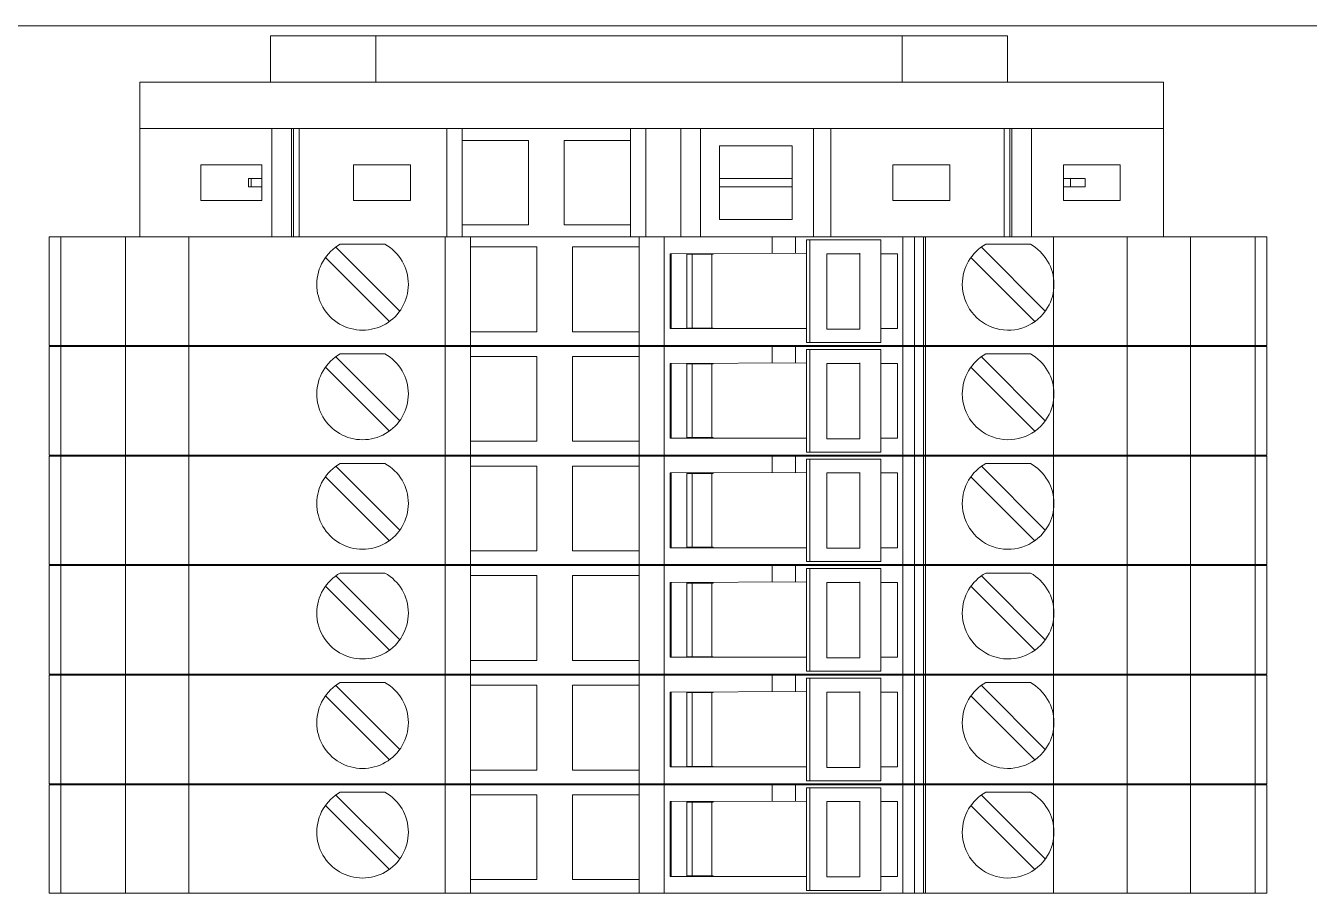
# Model space of a CAD drawing. Header units: millimetres. Extents: x 4962 to 7449, y 754 to 2938.
# Drawn here: x 6030.7 to 6091.6, y 2566.4 to 2607.6 of the extents above; entities that cross this region are included whole.
import ezdxf

# ---------------------------------------------------------------- set-up
doc = ezdxf.new("R2010")
doc.units = ezdxf.units.MM
doc.layers.add('000-PI-Oprema', color=30, linetype='Continuous', lineweight=5)
doc.layers.add('002-PI-Kabelska kanalica', color=150, linetype='Continuous')

msp = doc.modelspace()

# ---------------------------------------------------------------- linework, layer by layer
at = {"color": 0, "linetype": 'ByBlock', "lineweight": 0}
for p, q in [((6042.271, 2604.91), (6042.271, 2607.11)), ((6042.271, 2607.11), (6077.271, 2607.11)), ((6047.271, 2607.11), (6047.271, 2604.91)), ((6072.271, 2607.11), (6072.271, 2604.91)), ((6077.271, 2607.11), (6077.271, 2604.91))]:
    msp.add_line(p, q, dxfattribs=at)
at = {"color": 0, "linetype": 'ByBlock', "lineweight": 0, "ltscale": 0.25}
msp.add_lwpolyline([(6036.071, 2604.91), (6036.071, 2597.56), (6084.671, 2597.56), (6084.671, 2604.91), (6036.071, 2604.91)], dxfattribs=at)
at = {"layer": '000-PI-Oprema', "color": 0, "linetype": 'ByBlock', "lineweight": 0}
for p, q in [((6036.071, 2604.91), (6036.071, 2597.56)), ((6084.671, 2604.91), (6036.071, 2604.91)), ((6084.671, 2597.56), (6084.671, 2604.91)), ((6042.337, 2602.71), (6036.071, 2602.71)), ((6042.337, 2597.56), (6042.337, 2602.71)), ((6043.273, 2602.71), (6042.337, 2602.71)), ((6043.273, 2597.56), (6043.273, 2602.71)), ((6043.374, 2602.71), (6043.273, 2602.71)), ((6043.374, 2602.71), (6043.374, 2597.56)), ((6043.632, 2602.71), (6043.374, 2602.71)), ((6043.632, 2602.71), (6043.632, 2597.56)), ((6050.653, 2602.71), (6043.632, 2602.71)), ((6050.653, 2602.71), (6051.371, 2602.71)), ((6050.653, 2597.56), (6050.653, 2602.71)), ((6051.371, 2602.135), (6051.371, 2602.71)), ((6051.371, 2602.71), (6059.371, 2602.71)), ((6059.371, 2602.71), (6059.371, 2602.135)), ((6059.371, 2602.71), (6060.09, 2602.71)), ((6060.09, 2602.71), (6061.762, 2602.71)), ((6060.09, 2597.56), (6060.09, 2602.71)), ((6062.687, 2602.71), (6061.762, 2602.71)), ((6061.762, 2602.71), (6061.762, 2597.56)), ((6068.061, 2602.71), (6062.687, 2602.71)), ((6062.687, 2602.71), (6062.687, 2597.56)), ((6068.061, 2602.71), (6068.061, 2597.56)), ((6068.881, 2602.71), (6068.061, 2602.71)), ((6068.881, 2597.56), (6068.881, 2602.71)), ((6068.881, 2602.71), (6077.111, 2602.71)), ((6077.111, 2602.71), (6077.111, 2597.56)), ((6077.111, 2602.71), (6077.369, 2602.71)), ((6077.369, 2597.56), (6077.369, 2602.71)), ((6077.369, 2602.71), (6077.469, 2602.71)), ((6078.406, 2602.71), (6077.469, 2602.71)), ((6077.469, 2597.56), (6077.469, 2602.71)), ((6078.406, 2602.71), (6084.671, 2602.71)), ((6078.406, 2597.56), (6078.406, 2602.71)), ((6051.371, 2598.135), (6051.371, 2602.135)), ((6051.371, 2602.135), (6054.521, 2602.135)), ((6054.521, 2602.135), (6054.521, 2598.135)), ((6056.221, 2602.135), (6059.371, 2602.135)), ((6056.221, 2598.135), (6056.221, 2602.135)), ((6059.371, 2602.135), (6059.371, 2598.135)), ((6063.596, 2601.885), (6067.046, 2601.885)), ((6063.596, 2600.335), (6063.596, 2601.885)), ((6067.046, 2601.885), (6067.046, 2600.335)), ((6038.971, 2599.285), (6038.971, 2600.985)), ((6038.971, 2600.985), (6041.871, 2600.985)), ((6041.871, 2600.985), (6041.871, 2600.335)), ((6046.221, 2600.985), (6048.921, 2600.985)), ((6046.221, 2599.285), (6046.221, 2600.985)), ((6048.921, 2600.985), (6048.921, 2599.285)), ((6071.821, 2600.985), (6074.521, 2600.985)), ((6071.821, 2599.285), (6071.821, 2600.985)), ((6074.521, 2600.985), (6074.521, 2599.285)), ((6079.921, 2600.335), (6079.921, 2600.985)), ((6079.921, 2600.985), (6082.621, 2600.985)), ((6082.621, 2600.985), (6082.621, 2599.285)), ((6041.357, 2600.335), (6041.226, 2600.335)), ((6041.226, 2599.935), (6041.226, 2600.335)), ((6041.357, 2599.935), (6041.226, 2599.935)), ((6041.357, 2600.335), (6041.357, 2599.935)), ((6041.357, 2600.335), (6041.871, 2600.335)), ((6041.357, 2599.935), (6041.871, 2599.935)), ((6041.871, 2600.335), (6041.871, 2599.935)), ((6041.871, 2599.935), (6041.871, 2599.285)), ((6063.596, 2600.335), (6067.046, 2600.335)), ((6063.596, 2599.935), (6063.596, 2600.335)), ((6063.596, 2599.935), (6067.046, 2599.935)), ((6063.596, 2598.385), (6063.596, 2599.935)), ((6067.046, 2600.335), (6067.046, 2599.935)), ((6067.046, 2599.935), (6067.046, 2598.385)), ((6079.921, 2599.935), (6079.921, 2600.335)), ((6079.921, 2600.335), (6080.257, 2600.335)), ((6079.921, 2599.935), (6080.257, 2599.935)), ((6079.921, 2599.285), (6079.921, 2599.935)), ((6080.257, 2600.335), (6080.257, 2599.935)), ((6080.957, 2600.335), (6080.257, 2600.335)), ((6080.957, 2599.935), (6080.257, 2599.935)), ((6080.957, 2600.335), (6080.957, 2599.935)), ((6041.871, 2599.285), (6038.971, 2599.285)), ((6048.921, 2599.285), (6046.221, 2599.285)), ((6074.521, 2599.285), (6071.821, 2599.285)), ((6082.621, 2599.285), (6079.921, 2599.285)), ((6054.521, 2598.135), (6051.371, 2598.135)), ((6051.371, 2597.56), (6051.371, 2598.135)), ((6059.371, 2598.135), (6056.221, 2598.135)), ((6059.371, 2598.135), (6059.371, 2597.56)), ((6067.046, 2598.385), (6063.596, 2598.385)), ((6031.771, 2597.56), (6050.571, 2597.56)), ((6031.771, 2592.41), (6031.771, 2597.56)), ((6032.318, 2597.56), (6032.318, 2592.41)), ((6035.395, 2592.41), (6035.395, 2597.56)), ((6038.395, 2592.41), (6038.395, 2597.56)), ((6043.273, 2597.56), (6042.337, 2597.56)), ((6043.374, 2597.56), (6043.273, 2597.56)), ((6043.632, 2597.56), (6043.374, 2597.56)), ((6050.571, 2597.56), (6051.771, 2597.56)), ((6050.571, 2592.41), (6050.571, 2597.56)), ((6050.653, 2597.56), (6051.371, 2597.56)), ((6059.771, 2597.56), (6051.771, 2597.56)), ((6051.771, 2597.56), (6051.771, 2597.56)), ((6051.771, 2592.41), (6051.771, 2597.56)), ((6059.771, 2597.56), (6060.971, 2597.56)), ((6059.771, 2597.56), (6059.771, 2597.56)), ((6059.771, 2597.56), (6059.771, 2592.41)), ((6060.971, 2597.56), (6066.096, 2597.56)), ((6060.971, 2597.56), (6060.971, 2592.41)), ((6065.571, 2597.56), (6065.571, 2597.56)), ((6067.192, 2597.56), (6066.096, 2597.56)), ((6066.096, 2597.56), (6066.096, 2597.56)), ((6066.096, 2597.56), (6066.099, 2596.779)), ((6067.196, 2597.56), (6067.192, 2597.56)), ((6067.196, 2597.56), (6089.571, 2597.56)), ((6067.196, 2597.56), (6067.196, 2597.56)), ((6067.196, 2596.783), (6067.196, 2597.56)), ((6070.621, 2597.56), (6070.621, 2597.56)), ((6072.302, 2592.41), (6072.302, 2597.56)), ((6072.844, 2597.56), (6072.844, 2592.41)), ((6073.271, 2597.56), (6073.271, 2597.56)), ((6073.271, 2597.56), (6073.271, 2592.41)), ((6073.371, 2592.41), (6073.371, 2597.56)), ((6079.447, 2592.41), (6079.447, 2597.56)), ((6082.947, 2592.41), (6082.947, 2597.56)), ((6085.947, 2592.41), (6085.947, 2597.56)), ((6089.024, 2597.56), (6089.024, 2592.41)), ((6089.571, 2592.41), (6089.571, 2597.56)), ((6045.376, 2597.075), (6048.412, 2594.04)), ((6045.588, 2597.21), (6045.588, 2597.21)), ((6047.705, 2597.21), (6045.588, 2597.21)), ((6047.705, 2597.21), (6047.705, 2597.21)), ((6051.771, 2597.085), (6051.771, 2597.085)), ((6054.921, 2597.085), (6051.771, 2597.085)), ((6054.921, 2593.06), (6054.921, 2597.085)), ((6054.921, 2597.085), (6054.921, 2597.085)), ((6056.621, 2597.085), (6056.621, 2593.06)), ((6056.621, 2597.085), (6056.621, 2597.085)), ((6059.771, 2597.085), (6056.621, 2597.085)), ((6059.771, 2597.085), (6059.771, 2597.085)), ((6067.73, 2597.42), (6067.888, 2597.42)), ((6067.73, 2597.42), (6067.73, 2596.735)), ((6067.888, 2597.42), (6067.888, 2592.55)), ((6067.888, 2597.42), (6071.259, 2597.42)), ((6071.259, 2592.55), (6071.259, 2597.42)), ((6071.259, 2597.42), (6071.259, 2597.42)), ((6076.026, 2597.075), (6076.026, 2597.075)), ((6076.026, 2597.075), (6079.062, 2594.04)), ((6076.238, 2597.21), (6076.238, 2597.21)), ((6076.238, 2597.21), (6078.355, 2597.21)), ((6078.355, 2597.21), (6078.355, 2597.21)), ((6047.917, 2593.545), (6044.881, 2596.58)), ((6050.571, 2596.61), (6050.571, 2594.01)), ((6050.571, 2596.61), (6050.571, 2596.61)), ((6061.246, 2596.76), (6067.73, 2596.785)), ((6061.246, 2596.76), (6061.246, 2596.76)), ((6061.246, 2593.21), (6061.246, 2596.76)), ((6061.296, 2596.76), (6061.296, 2593.21)), ((6062.046, 2596.735), (6062.296, 2596.735)), ((6062.046, 2596.735), (6062.046, 2596.735)), ((6062.046, 2593.235), (6062.046, 2596.735)), ((6062.296, 2593.21), (6062.296, 2596.76)), ((6062.296, 2596.735), (6063.296, 2596.735)), ((6063.233, 2593.235), (6063.233, 2596.735)), ((6063.296, 2596.76), (6063.296, 2596.735)), ((6067.73, 2596.735), (6067.73, 2593.235)), ((6068.685, 2596.76), (6070.252, 2596.76)), ((6068.685, 2596.76), (6068.685, 2593.235)), ((6070.252, 2593.185), (6070.252, 2596.785)), ((6071.259, 2596.76), (6072.046, 2596.76)), ((6072.046, 2596.76), (6072.046, 2596.76)), ((6072.046, 2593.21), (6072.046, 2596.76)), ((6073.371, 2594.01), (6073.371, 2596.61)), ((6073.371, 2596.61), (6073.371, 2596.61)), ((6075.531, 2596.58), (6075.531, 2596.58)), ((6078.567, 2593.545), (6075.531, 2596.58)), ((6050.571, 2594.01), (6050.571, 2594.01)), ((6073.371, 2594.01), (6073.371, 2594.01)), ((6079.062, 2594.04), (6079.062, 2594.04)), ((6061.246, 2593.21), (6067.73, 2593.21)), ((6061.246, 2593.21), (6061.246, 2593.21)), ((6062.046, 2593.235), (6062.046, 2593.235)), ((6062.046, 2593.235), (6062.296, 2593.235)), ((6062.296, 2593.235), (6063.296, 2593.235)), ((6063.296, 2593.235), (6063.296, 2593.21)), ((6067.73, 2592.55), (6067.73, 2593.235)), ((6068.685, 2593.235), (6068.685, 2593.185)), ((6071.259, 2593.21), (6072.046, 2593.21)), ((6072.046, 2593.21), (6072.046, 2593.21)), ((6078.567, 2593.545), (6078.567, 2593.545)), ((6051.771, 2593.06), (6051.771, 2593.06)), ((6051.771, 2593.06), (6054.921, 2593.06)), ((6054.921, 2593.06), (6054.921, 2593.06)), ((6056.621, 2593.06), (6059.771, 2593.06)), ((6056.621, 2593.06), (6056.621, 2593.06)), ((6059.771, 2593.06), (6059.771, 2593.06)), ((6068.843, 2593.185), (6068.685, 2593.185)), ((6070.252, 2593.185), (6068.843, 2593.185)), ((6031.771, 2592.41), (6032.454, 2592.41)), ((6031.771, 2592.41), (6050.571, 2592.41)), ((6031.771, 2592.36), (6050.571, 2592.36)), ((6031.771, 2587.21), (6031.771, 2592.36)), ((6032.318, 2592.36), (6032.318, 2587.21)), ((6035.395, 2587.21), (6035.395, 2592.36)), ((6038.395, 2587.21), (6038.395, 2592.36)), ((6045.588, 2592.01), (6045.588, 2592.01)), ((6047.705, 2592.01), (6045.588, 2592.01)), ((6047.705, 2592.01), (6047.705, 2592.01)), ((6050.571, 2592.41), (6051.771, 2592.41)), ((6050.571, 2592.36), (6051.771, 2592.36)), ((6050.571, 2587.21), (6050.571, 2592.36)), ((6051.771, 2592.41), (6051.771, 2592.41)), ((6059.771, 2592.41), (6051.771, 2592.41)), ((6059.771, 2592.36), (6051.771, 2592.36)), ((6051.771, 2592.36), (6051.771, 2592.36)), ((6051.771, 2587.21), (6051.771, 2592.36)), ((6059.771, 2592.41), (6059.771, 2592.41)), ((6059.771, 2592.41), (6060.971, 2592.41)), ((6059.771, 2592.36), (6060.971, 2592.36)), ((6059.771, 2592.36), (6059.771, 2592.36)), ((6059.771, 2592.36), (6059.771, 2587.21)), ((6060.971, 2592.41), (6079.171, 2592.41)), ((6060.971, 2592.36), (6066.096, 2592.36)), ((6060.971, 2592.36), (6060.971, 2587.21)), ((6065.571, 2592.41), (6065.571, 2592.41)), ((6065.571, 2592.36), (6065.571, 2592.36)), ((6067.192, 2592.36), (6066.096, 2592.36)), ((6066.096, 2592.36), (6066.096, 2592.36)), ((6066.096, 2592.36), (6066.099, 2591.579)), ((6067.196, 2592.36), (6067.192, 2592.36)), ((6067.196, 2592.36), (6089.571, 2592.36)), ((6067.196, 2592.36), (6067.196, 2592.36)), ((6067.196, 2591.583), (6067.196, 2592.36)), ((6067.73, 2592.55), (6067.888, 2592.55)), ((6067.73, 2592.22), (6067.888, 2592.22)), ((6067.73, 2592.22), (6067.73, 2591.535)), ((6067.888, 2592.55), (6071.259, 2592.55)), ((6067.888, 2592.22), (6067.888, 2587.35)), ((6067.888, 2592.22), (6071.259, 2592.22)), ((6070.621, 2592.41), (6070.621, 2592.41)), ((6070.621, 2592.36), (6070.621, 2592.36)), ((6071.259, 2592.55), (6071.259, 2592.55)), ((6071.259, 2587.35), (6071.259, 2592.22)), ((6071.259, 2592.22), (6071.259, 2592.22)), ((6072.302, 2587.21), (6072.302, 2592.36)), ((6072.844, 2592.36), (6072.844, 2587.21)), ((6073.271, 2592.41), (6073.271, 2592.41)), ((6073.271, 2592.36), (6073.271, 2592.36)), ((6073.271, 2592.36), (6073.271, 2587.21)), ((6073.371, 2587.21), (6073.371, 2592.36)), ((6076.238, 2592.01), (6076.238, 2592.01)), ((6076.238, 2592.01), (6078.355, 2592.01)), ((6078.355, 2592.01), (6078.355, 2592.01)), ((6089.571, 2592.41), (6079.171, 2592.41)), ((6079.447, 2587.21), (6079.447, 2592.36)), ((6082.947, 2587.21), (6082.947, 2592.36)), ((6085.947, 2587.21), (6085.947, 2592.36)), ((6089.024, 2592.36), (6089.024, 2587.21)), ((6089.571, 2587.21), (6089.571, 2592.36)), ((6047.917, 2588.345), (6044.881, 2591.38)), ((6045.376, 2591.875), (6048.412, 2588.84)), ((6050.571, 2591.41), (6050.571, 2588.81)), ((6050.571, 2591.41), (6050.571, 2591.41)), ((6051.771, 2591.885), (6051.771, 2591.885)), ((6054.921, 2591.885), (6051.771, 2591.885)), ((6054.921, 2587.86), (6054.921, 2591.885)), ((6054.921, 2591.885), (6054.921, 2591.885)), ((6056.621, 2591.885), (6056.621, 2587.86)), ((6056.621, 2591.885), (6056.621, 2591.885)), ((6059.771, 2591.885), (6056.621, 2591.885)), ((6059.771, 2591.885), (6059.771, 2591.885)), ((6061.246, 2591.56), (6067.73, 2591.585)), ((6061.246, 2591.56), (6061.246, 2591.56)), ((6061.246, 2588.01), (6061.246, 2591.56)), ((6061.296, 2591.56), (6061.296, 2588.01)), ((6062.046, 2591.535), (6062.296, 2591.535)), ((6062.046, 2591.535), (6062.046, 2591.535)), ((6062.046, 2588.035), (6062.046, 2591.535)), ((6062.296, 2588.01), (6062.296, 2591.56)), ((6062.296, 2591.535), (6063.296, 2591.535)), ((6063.233, 2588.035), (6063.233, 2591.535)), ((6063.296, 2591.56), (6063.296, 2591.535)), ((6067.73, 2591.535), (6067.73, 2588.035)), ((6068.685, 2591.56), (6070.252, 2591.56)), ((6068.685, 2591.56), (6068.685, 2588.035)), ((6070.252, 2587.985), (6070.252, 2591.585)), ((6071.259, 2591.56), (6072.046, 2591.56)), ((6072.046, 2591.56), (6072.046, 2591.56)), ((6072.046, 2588.01), (6072.046, 2591.56)), ((6073.371, 2588.81), (6073.371, 2591.41)), ((6073.371, 2591.41), (6073.371, 2591.41)), ((6075.531, 2591.38), (6075.531, 2591.38)), ((6078.567, 2588.345), (6075.531, 2591.38)), ((6076.026, 2591.875), (6076.026, 2591.875)), ((6076.026, 2591.875), (6079.062, 2588.84)), ((6050.571, 2588.81), (6050.571, 2588.81)), ((6073.371, 2588.81), (6073.371, 2588.81)), ((6078.567, 2588.345), (6078.567, 2588.345)), ((6079.062, 2588.84), (6079.062, 2588.84)), ((6051.771, 2587.86), (6051.771, 2587.86)), ((6051.771, 2587.86), (6054.921, 2587.86)), ((6054.921, 2587.86), (6054.921, 2587.86)), ((6056.621, 2587.86), (6059.771, 2587.86)), ((6056.621, 2587.86), (6056.621, 2587.86)), ((6059.771, 2587.86), (6059.771, 2587.86)), ((6061.246, 2588.01), (6067.73, 2588.01)), ((6061.246, 2588.01), (6061.246, 2588.01)), ((6062.046, 2588.035), (6062.046, 2588.035)), ((6062.046, 2588.035), (6062.296, 2588.035)), ((6062.296, 2588.035), (6063.296, 2588.035)), ((6063.296, 2588.035), (6063.296, 2588.01)), ((6067.73, 2587.35), (6067.73, 2588.035)), ((6068.685, 2588.035), (6068.685, 2587.985)), ((6068.843, 2587.985), (6068.685, 2587.985)), ((6070.252, 2587.985), (6068.843, 2587.985)), ((6071.259, 2588.01), (6072.046, 2588.01)), ((6072.046, 2588.01), (6072.046, 2588.01)), ((6031.771, 2587.21), (6032.454, 2587.21)), ((6031.771, 2587.21), (6050.571, 2587.21)), ((6031.771, 2587.16), (6050.571, 2587.16)), ((6031.771, 2582.01), (6031.771, 2587.16)), ((6032.318, 2587.16), (6032.318, 2582.01)), ((6035.395, 2582.01), (6035.395, 2587.16)), ((6038.395, 2582.01), (6038.395, 2587.16)), ((6050.571, 2587.21), (6051.771, 2587.21)), ((6050.571, 2587.16), (6051.771, 2587.16)), ((6050.571, 2582.01), (6050.571, 2587.16)), ((6051.771, 2587.21), (6051.771, 2587.21)), ((6059.771, 2587.21), (6051.771, 2587.21)), ((6059.771, 2587.16), (6051.771, 2587.16)), ((6051.771, 2587.16), (6051.771, 2587.16)), ((6051.771, 2582.01), (6051.771, 2587.16)), ((6059.771, 2587.21), (6059.771, 2587.21)), ((6059.771, 2587.21), (6060.971, 2587.21)), ((6059.771, 2587.16), (6060.971, 2587.16)), ((6059.771, 2587.16), (6059.771, 2587.16)), ((6059.771, 2587.16), (6059.771, 2582.01)), ((6060.971, 2587.21), (6079.171, 2587.21)), ((6060.971, 2587.16), (6066.096, 2587.16)), ((6060.971, 2587.16), (6060.971, 2582.01)), ((6065.571, 2587.21), (6065.571, 2587.21)), ((6065.571, 2587.16), (6065.571, 2587.16)), ((6067.192, 2587.16), (6066.096, 2587.16)), ((6066.096, 2587.16), (6066.096, 2587.16)), ((6066.096, 2587.16), (6066.099, 2586.379)), ((6067.196, 2587.16), (6067.192, 2587.16)), ((6067.196, 2587.16), (6089.571, 2587.16)), ((6067.196, 2587.16), (6067.196, 2587.16)), ((6067.196, 2586.383), (6067.196, 2587.16)), ((6067.73, 2587.35), (6067.888, 2587.35)), ((6067.888, 2587.35), (6071.259, 2587.35)), ((6070.621, 2587.21), (6070.621, 2587.21)), ((6070.621, 2587.16), (6070.621, 2587.16)), ((6071.259, 2587.35), (6071.259, 2587.35)), ((6072.302, 2582.01), (6072.302, 2587.16)), ((6072.844, 2587.16), (6072.844, 2582.01)), ((6073.271, 2587.21), (6073.271, 2587.21)), ((6073.271, 2587.16), (6073.271, 2587.16)), ((6073.271, 2587.16), (6073.271, 2582.01)), ((6073.371, 2582.01), (6073.371, 2587.16)), ((6089.571, 2587.21), (6079.171, 2587.21)), ((6079.447, 2582.01), (6079.447, 2587.16)), ((6082.947, 2582.01), (6082.947, 2587.16)), ((6085.947, 2582.01), (6085.947, 2587.16)), ((6089.024, 2587.16), (6089.024, 2582.01)), ((6089.571, 2582.01), (6089.571, 2587.16)), ((6045.376, 2586.675), (6048.412, 2583.64)), ((6045.588, 2586.81), (6045.588, 2586.81)), ((6047.705, 2586.81), (6045.588, 2586.81)), ((6047.705, 2586.81), (6047.705, 2586.81)), ((6051.771, 2586.685), (6051.771, 2586.685)), ((6054.921, 2586.685), (6051.771, 2586.685)), ((6054.921, 2582.66), (6054.921, 2586.685)), ((6054.921, 2586.685), (6054.921, 2586.685)), ((6056.621, 2586.685), (6056.621, 2582.66)), ((6056.621, 2586.685), (6056.621, 2586.685)), ((6059.771, 2586.685), (6056.621, 2586.685)), ((6059.771, 2586.685), (6059.771, 2586.685)), ((6067.73, 2587.02), (6067.888, 2587.02)), ((6067.73, 2587.02), (6067.73, 2586.335)), ((6067.888, 2587.02), (6067.888, 2582.15)), ((6067.888, 2587.02), (6071.259, 2587.02)), ((6071.259, 2582.15), (6071.259, 2587.02)), ((6071.259, 2587.02), (6071.259, 2587.02)), ((6076.026, 2586.675), (6076.026, 2586.675)), ((6076.026, 2586.675), (6079.062, 2583.64)), ((6076.238, 2586.81), (6076.238, 2586.81)), ((6076.238, 2586.81), (6078.355, 2586.81)), ((6078.355, 2586.81), (6078.355, 2586.81)), ((6047.917, 2583.145), (6044.881, 2586.18)), ((6050.571, 2586.21), (6050.571, 2583.61)), ((6050.571, 2586.21), (6050.571, 2586.21)), ((6061.246, 2586.36), (6067.73, 2586.385)), ((6061.246, 2586.36), (6061.246, 2586.36)), ((6061.246, 2582.81), (6061.246, 2586.36)), ((6061.296, 2586.36), (6061.296, 2582.81)), ((6062.046, 2586.335), (6062.296, 2586.335)), ((6062.046, 2586.335), (6062.046, 2586.335)), ((6062.046, 2582.835), (6062.046, 2586.335)), ((6062.296, 2582.81), (6062.296, 2586.36)), ((6062.296, 2586.335), (6063.296, 2586.335)), ((6063.233, 2582.835), (6063.233, 2586.335)), ((6063.296, 2586.36), (6063.296, 2586.335)), ((6067.73, 2586.335), (6067.73, 2582.835)), ((6068.685, 2586.36), (6070.252, 2586.36)), ((6068.685, 2586.36), (6068.685, 2582.835)), ((6070.252, 2582.785), (6070.252, 2586.385)), ((6071.259, 2586.36), (6072.046, 2586.36)), ((6072.046, 2586.36), (6072.046, 2586.36)), ((6072.046, 2582.81), (6072.046, 2586.36)), ((6073.371, 2583.61), (6073.371, 2586.21)), ((6073.371, 2586.21), (6073.371, 2586.21)), ((6075.531, 2586.18), (6075.531, 2586.18)), ((6078.567, 2583.145), (6075.531, 2586.18)), ((6050.571, 2583.61), (6050.571, 2583.61)), ((6073.371, 2583.61), (6073.371, 2583.61)), ((6079.062, 2583.64), (6079.062, 2583.64)), ((6062.046, 2582.835), (6062.046, 2582.835)), ((6062.046, 2582.835), (6062.296, 2582.835)), ((6062.296, 2582.835), (6063.296, 2582.835)), ((6063.296, 2582.835), (6063.296, 2582.81)), ((6067.73, 2582.15), (6067.73, 2582.835)), ((6068.685, 2582.835), (6068.685, 2582.785)), ((6078.567, 2583.145), (6078.567, 2583.145)), ((6051.771, 2582.66), (6051.771, 2582.66)), ((6051.771, 2582.66), (6054.921, 2582.66)), ((6054.921, 2582.66), (6054.921, 2582.66)), ((6056.621, 2582.66), (6059.771, 2582.66)), ((6056.621, 2582.66), (6056.621, 2582.66)), ((6059.771, 2582.66), (6059.771, 2582.66)), ((6061.246, 2582.81), (6067.73, 2582.81)), ((6061.246, 2582.81), (6061.246, 2582.81)), ((6068.843, 2582.785), (6068.685, 2582.785)), ((6070.252, 2582.785), (6068.843, 2582.785)), ((6071.259, 2582.81), (6072.046, 2582.81)), ((6072.046, 2582.81), (6072.046, 2582.81)), ((6031.771, 2582.01), (6032.454, 2582.01)), ((6031.771, 2582.01), (6050.571, 2582.01)), ((6031.771, 2581.96), (6050.571, 2581.96)), ((6031.771, 2576.81), (6031.771, 2581.96)), ((6032.318, 2581.96), (6032.318, 2576.81)), ((6035.395, 2576.81), (6035.395, 2581.96)), ((6038.395, 2576.81), (6038.395, 2581.96)), ((6050.571, 2582.01), (6051.771, 2582.01)), ((6050.571, 2581.96), (6051.771, 2581.96)), ((6050.571, 2576.81), (6050.571, 2581.96)), ((6051.771, 2582.01), (6051.771, 2582.01)), ((6059.771, 2582.01), (6051.771, 2582.01)), ((6059.771, 2581.96), (6051.771, 2581.96)), ((6051.771, 2581.96), (6051.771, 2581.96)), ((6051.771, 2576.81), (6051.771, 2581.96)), ((6059.771, 2582.01), (6059.771, 2582.01)), ((6059.771, 2582.01), (6060.971, 2582.01)), ((6059.771, 2581.96), (6060.971, 2581.96)), ((6059.771, 2581.96), (6059.771, 2581.96)), ((6059.771, 2581.96), (6059.771, 2576.81)), ((6060.971, 2582.01), (6079.171, 2582.01)), ((6060.971, 2581.96), (6066.096, 2581.96)), ((6060.971, 2581.96), (6060.971, 2576.81)), ((6065.571, 2582.01), (6065.571, 2582.01)), ((6065.571, 2581.96), (6065.571, 2581.96)), ((6067.192, 2581.96), (6066.096, 2581.96)), ((6066.096, 2581.96), (6066.096, 2581.96)), ((6066.096, 2581.96), (6066.099, 2581.179)), ((6067.196, 2581.96), (6067.192, 2581.96)), ((6067.196, 2581.96), (6089.571, 2581.96)), ((6067.196, 2581.96), (6067.196, 2581.96)), ((6067.196, 2581.183), (6067.196, 2581.96)), ((6067.73, 2582.15), (6067.888, 2582.15)), ((6067.73, 2581.82), (6067.888, 2581.82)), ((6067.73, 2581.82), (6067.73, 2581.135)), ((6067.888, 2582.15), (6071.259, 2582.15)), ((6067.888, 2581.82), (6067.888, 2576.95)), ((6067.888, 2581.82), (6071.259, 2581.82)), ((6070.621, 2582.01), (6070.621, 2582.01)), ((6070.621, 2581.96), (6070.621, 2581.96)), ((6071.259, 2582.15), (6071.259, 2582.15)), ((6071.259, 2576.95), (6071.259, 2581.82)), ((6071.259, 2581.82), (6071.259, 2581.82)), ((6072.302, 2576.81), (6072.302, 2581.96)), ((6072.844, 2581.96), (6072.844, 2576.81)), ((6073.271, 2582.01), (6073.271, 2582.01)), ((6073.271, 2581.96), (6073.271, 2581.96)), ((6073.271, 2581.96), (6073.271, 2576.81)), ((6073.371, 2576.81), (6073.371, 2581.96)), ((6089.571, 2582.01), (6079.171, 2582.01)), ((6079.447, 2576.81), (6079.447, 2581.96)), ((6082.947, 2576.81), (6082.947, 2581.96)), ((6085.947, 2576.81), (6085.947, 2581.96)), ((6089.024, 2581.96), (6089.024, 2576.81)), ((6089.571, 2576.81), (6089.571, 2581.96)), ((6045.376, 2581.475), (6048.412, 2578.44)), ((6045.588, 2581.61), (6045.588, 2581.61)), ((6047.705, 2581.61), (6045.588, 2581.61)), ((6047.705, 2581.61), (6047.705, 2581.61)), ((6050.571, 2581.01), (6050.571, 2578.41)), ((6050.571, 2581.01), (6050.571, 2581.01)), ((6051.771, 2581.485), (6051.771, 2581.485)), ((6054.921, 2581.485), (6051.771, 2581.485)), ((6054.921, 2577.46), (6054.921, 2581.485)), ((6054.921, 2581.485), (6054.921, 2581.485)), ((6056.621, 2581.485), (6056.621, 2577.46)), ((6056.621, 2581.485), (6056.621, 2581.485)), ((6059.771, 2581.485), (6056.621, 2581.485)), ((6059.771, 2581.485), (6059.771, 2581.485)), ((6061.246, 2581.16), (6067.73, 2581.185)), ((6061.246, 2581.16), (6061.246, 2581.16)), ((6061.246, 2577.61), (6061.246, 2581.16)), ((6061.296, 2581.16), (6061.296, 2577.61)), ((6062.046, 2581.135), (6062.296, 2581.135)), ((6062.046, 2581.135), (6062.046, 2581.135)), ((6062.046, 2577.635), (6062.046, 2581.135)), ((6062.296, 2577.61), (6062.296, 2581.16)), ((6062.296, 2581.135), (6063.296, 2581.135)), ((6063.233, 2577.635), (6063.233, 2581.135)), ((6063.296, 2581.16), (6063.296, 2581.135)), ((6067.73, 2581.135), (6067.73, 2577.635)), ((6068.685, 2581.16), (6070.252, 2581.16)), ((6068.685, 2581.16), (6068.685, 2577.635)), ((6070.252, 2577.585), (6070.252, 2581.185)), ((6071.259, 2581.16), (6072.046, 2581.16)), ((6072.046, 2581.16), (6072.046, 2581.16)), ((6072.046, 2577.61), (6072.046, 2581.16)), ((6073.371, 2578.41), (6073.371, 2581.01)), ((6073.371, 2581.01), (6073.371, 2581.01)), ((6076.026, 2581.475), (6076.026, 2581.475)), ((6076.026, 2581.475), (6079.062, 2578.44)), ((6076.238, 2581.61), (6076.238, 2581.61)), ((6076.238, 2581.61), (6078.355, 2581.61)), ((6078.355, 2581.61), (6078.355, 2581.61)), ((6047.917, 2577.945), (6044.881, 2580.98)), ((6075.531, 2580.98), (6075.531, 2580.98)), ((6078.567, 2577.945), (6075.531, 2580.98)), ((6050.571, 2578.41), (6050.571, 2578.41)), ((6073.371, 2578.41), (6073.371, 2578.41)), ((6079.062, 2578.44), (6079.062, 2578.44)), ((6051.771, 2577.46), (6051.771, 2577.46)), ((6051.771, 2577.46), (6054.921, 2577.46)), ((6054.921, 2577.46), (6054.921, 2577.46)), ((6056.621, 2577.46), (6059.771, 2577.46)), ((6056.621, 2577.46), (6056.621, 2577.46)), ((6059.771, 2577.46), (6059.771, 2577.46)), ((6061.246, 2577.61), (6067.73, 2577.61)), ((6061.246, 2577.61), (6061.246, 2577.61)), ((6062.046, 2577.635), (6062.046, 2577.635)), ((6062.046, 2577.635), (6062.296, 2577.635)), ((6062.296, 2577.635), (6063.296, 2577.635)), ((6063.296, 2577.635), (6063.296, 2577.61)), ((6067.73, 2576.95), (6067.73, 2577.635)), ((6068.685, 2577.635), (6068.685, 2577.585)), ((6068.843, 2577.585), (6068.685, 2577.585)), ((6070.252, 2577.585), (6068.843, 2577.585)), ((6071.259, 2577.61), (6072.046, 2577.61)), ((6072.046, 2577.61), (6072.046, 2577.61)), ((6078.567, 2577.945), (6078.567, 2577.945)), ((6031.771, 2576.81), (6032.454, 2576.81)), ((6031.771, 2576.81), (6050.571, 2576.81)), ((6031.771, 2576.76), (6050.571, 2576.76)), ((6031.771, 2571.61), (6031.771, 2576.76)), ((6032.318, 2576.76), (6032.318, 2571.61)), ((6035.395, 2571.61), (6035.395, 2576.76)), ((6038.395, 2571.61), (6038.395, 2576.76)), ((6050.571, 2576.81), (6051.771, 2576.81)), ((6050.571, 2576.76), (6051.771, 2576.76)), ((6050.571, 2571.61), (6050.571, 2576.76)), ((6051.771, 2576.81), (6051.771, 2576.81)), ((6059.771, 2576.81), (6051.771, 2576.81)), ((6059.771, 2576.76), (6051.771, 2576.76)), ((6051.771, 2576.76), (6051.771, 2576.76)), ((6051.771, 2571.61), (6051.771, 2576.76)), ((6059.771, 2576.81), (6059.771, 2576.81)), ((6059.771, 2576.81), (6060.971, 2576.81)), ((6059.771, 2576.76), (6060.971, 2576.76)), ((6059.771, 2576.76), (6059.771, 2576.76)), ((6059.771, 2576.76), (6059.771, 2571.61)), ((6060.971, 2576.81), (6079.171, 2576.81)), ((6060.971, 2576.76), (6066.096, 2576.76)), ((6060.971, 2576.76), (6060.971, 2571.61)), ((6065.571, 2576.81), (6065.571, 2576.81)), ((6065.571, 2576.76), (6065.571, 2576.76)), ((6067.192, 2576.76), (6066.096, 2576.76)), ((6066.096, 2576.76), (6066.096, 2576.76)), ((6066.096, 2576.76), (6066.099, 2575.979)), ((6067.196, 2576.76), (6067.192, 2576.76)), ((6067.196, 2576.76), (6089.571, 2576.76)), ((6067.196, 2576.76), (6067.196, 2576.76)), ((6067.196, 2575.983), (6067.196, 2576.76)), ((6067.73, 2576.95), (6067.888, 2576.95)), ((6067.888, 2576.95), (6071.259, 2576.95)), ((6070.621, 2576.81), (6070.621, 2576.81)), ((6070.621, 2576.76), (6070.621, 2576.76)), ((6071.259, 2576.95), (6071.259, 2576.95)), ((6072.302, 2571.61), (6072.302, 2576.76)), ((6072.844, 2576.76), (6072.844, 2571.61)), ((6073.271, 2576.81), (6073.271, 2576.81)), ((6073.271, 2576.76), (6073.271, 2576.76)), ((6073.271, 2576.76), (6073.271, 2571.61)), ((6073.371, 2571.61), (6073.371, 2576.76)), ((6089.571, 2576.81), (6079.171, 2576.81)), ((6079.447, 2571.61), (6079.447, 2576.76)), ((6082.947, 2571.61), (6082.947, 2576.76)), ((6085.947, 2571.61), (6085.947, 2576.76)), ((6089.024, 2576.76), (6089.024, 2571.61)), ((6089.571, 2571.61), (6089.571, 2576.76)), ((6045.376, 2576.275), (6048.412, 2573.24)), ((6045.588, 2576.41), (6045.588, 2576.41)), ((6047.705, 2576.41), (6045.588, 2576.41)), ((6047.705, 2576.41), (6047.705, 2576.41)), ((6051.771, 2576.285), (6051.771, 2576.285)), ((6054.921, 2576.285), (6051.771, 2576.285)), ((6054.921, 2572.26), (6054.921, 2576.285)), ((6054.921, 2576.285), (6054.921, 2576.285)), ((6056.621, 2576.285), (6056.621, 2572.26)), ((6056.621, 2576.285), (6056.621, 2576.285)), ((6059.771, 2576.285), (6056.621, 2576.285)), ((6059.771, 2576.285), (6059.771, 2576.285)), ((6067.73, 2576.62), (6067.888, 2576.62)), ((6067.73, 2576.62), (6067.73, 2575.935)), ((6067.888, 2576.62), (6067.888, 2571.75)), ((6067.888, 2576.62), (6071.259, 2576.62)), ((6071.259, 2571.75), (6071.259, 2576.62)), ((6071.259, 2576.62), (6071.259, 2576.62)), ((6076.026, 2576.275), (6076.026, 2576.275)), ((6076.026, 2576.275), (6079.062, 2573.24)), ((6076.238, 2576.41), (6076.238, 2576.41)), ((6076.238, 2576.41), (6078.355, 2576.41)), ((6078.355, 2576.41), (6078.355, 2576.41)), ((6047.917, 2572.745), (6044.881, 2575.78)), ((6050.571, 2575.81), (6050.571, 2573.21)), ((6050.571, 2575.81), (6050.571, 2575.81)), ((6061.246, 2575.96), (6067.73, 2575.985)), ((6061.246, 2575.96), (6061.246, 2575.96)), ((6061.246, 2572.41), (6061.246, 2575.96)), ((6061.296, 2575.96), (6061.296, 2572.41)), ((6062.046, 2575.935), (6062.296, 2575.935)), ((6062.046, 2575.935), (6062.046, 2575.935)), ((6062.046, 2572.435), (6062.046, 2575.935)), ((6062.296, 2572.41), (6062.296, 2575.96)), ((6062.296, 2575.935), (6063.296, 2575.935)), ((6063.233, 2572.435), (6063.233, 2575.935)), ((6063.296, 2575.96), (6063.296, 2575.935)), ((6067.73, 2575.935), (6067.73, 2572.435)), ((6068.685, 2575.96), (6070.252, 2575.96)), ((6068.685, 2575.96), (6068.685, 2572.435)), ((6070.252, 2572.385), (6070.252, 2575.985)), ((6071.259, 2575.96), (6072.046, 2575.96)), ((6072.046, 2575.96), (6072.046, 2575.96)), ((6072.046, 2572.41), (6072.046, 2575.96)), ((6073.371, 2573.21), (6073.371, 2575.81)), ((6073.371, 2575.81), (6073.371, 2575.81)), ((6075.531, 2575.78), (6075.531, 2575.78)), ((6078.567, 2572.745), (6075.531, 2575.78)), ((6050.571, 2573.21), (6050.571, 2573.21)), ((6073.371, 2573.21), (6073.371, 2573.21)), ((6079.062, 2573.24), (6079.062, 2573.24)), ((6078.567, 2572.745), (6078.567, 2572.745)), ((6051.771, 2572.26), (6051.771, 2572.26)), ((6051.771, 2572.26), (6054.921, 2572.26)), ((6054.921, 2572.26), (6054.921, 2572.26)), ((6056.621, 2572.26), (6059.771, 2572.26)), ((6056.621, 2572.26), (6056.621, 2572.26)), ((6059.771, 2572.26), (6059.771, 2572.26)), ((6061.246, 2572.41), (6067.73, 2572.41)), ((6061.246, 2572.41), (6061.246, 2572.41)), ((6062.046, 2572.435), (6062.046, 2572.435)), ((6062.046, 2572.435), (6062.296, 2572.435)), ((6062.296, 2572.435), (6063.296, 2572.435)), ((6063.296, 2572.435), (6063.296, 2572.41)), ((6067.73, 2571.75), (6067.73, 2572.435)), ((6068.685, 2572.435), (6068.685, 2572.385)), ((6068.843, 2572.385), (6068.685, 2572.385)), ((6070.252, 2572.385), (6068.843, 2572.385)), ((6071.259, 2572.41), (6072.046, 2572.41)), ((6072.046, 2572.41), (6072.046, 2572.41)), ((6031.771, 2571.61), (6032.454, 2571.61)), ((6031.771, 2571.61), (6050.571, 2571.61)), ((6031.771, 2571.56), (6050.571, 2571.56)), ((6031.771, 2566.41), (6031.771, 2571.56)), ((6032.318, 2571.56), (6032.318, 2566.41)), ((6035.395, 2566.41), (6035.395, 2571.56)), ((6038.395, 2566.41), (6038.395, 2571.56)), ((6050.571, 2571.61), (6051.771, 2571.61)), ((6050.571, 2571.56), (6051.771, 2571.56)), ((6050.571, 2566.41), (6050.571, 2571.56)), ((6051.771, 2571.61), (6051.771, 2571.61)), ((6059.771, 2571.61), (6051.771, 2571.61)), ((6059.771, 2571.56), (6051.771, 2571.56)), ((6051.771, 2571.56), (6051.771, 2571.56)), ((6051.771, 2566.41), (6051.771, 2571.56)), ((6059.771, 2571.61), (6059.771, 2571.61)), ((6059.771, 2571.61), (6060.971, 2571.61)), ((6059.771, 2571.56), (6060.971, 2571.56)), ((6059.771, 2571.56), (6059.771, 2571.56)), ((6059.771, 2571.56), (6059.771, 2566.41)), ((6060.971, 2571.61), (6079.171, 2571.61)), ((6060.971, 2571.56), (6066.096, 2571.56)), ((6060.971, 2571.56), (6060.971, 2566.41)), ((6065.571, 2571.61), (6065.571, 2571.61)), ((6065.571, 2571.56), (6065.571, 2571.56)), ((6067.192, 2571.56), (6066.096, 2571.56)), ((6066.096, 2571.56), (6066.096, 2571.56)), ((6066.096, 2571.56), (6066.099, 2570.779)), ((6067.196, 2571.56), (6067.192, 2571.56)), ((6067.196, 2571.56), (6089.571, 2571.56)), ((6067.196, 2571.56), (6067.196, 2571.56)), ((6067.196, 2570.783), (6067.196, 2571.56)), ((6067.73, 2571.75), (6067.888, 2571.75)), ((6067.73, 2571.42), (6067.888, 2571.42)), ((6067.73, 2571.42), (6067.73, 2570.735)), ((6067.888, 2571.75), (6071.259, 2571.75)), ((6067.888, 2571.42), (6067.888, 2566.55)), ((6067.888, 2571.42), (6071.259, 2571.42)), ((6070.621, 2571.61), (6070.621, 2571.61)), ((6070.621, 2571.56), (6070.621, 2571.56)), ((6071.259, 2571.75), (6071.259, 2571.75)), ((6071.259, 2566.55), (6071.259, 2571.42)), ((6071.259, 2571.42), (6071.259, 2571.42)), ((6072.302, 2566.41), (6072.302, 2571.56)), ((6072.844, 2571.56), (6072.844, 2566.41)), ((6073.271, 2571.61), (6073.271, 2571.61)), ((6073.271, 2571.56), (6073.271, 2571.56)), ((6073.271, 2571.56), (6073.271, 2566.41)), ((6073.371, 2566.41), (6073.371, 2571.56)), ((6089.571, 2571.61), (6079.171, 2571.61)), ((6079.447, 2566.41), (6079.447, 2571.56)), ((6082.947, 2566.41), (6082.947, 2571.56)), ((6085.947, 2566.41), (6085.947, 2571.56)), ((6089.024, 2571.56), (6089.024, 2566.41)), ((6089.571, 2566.41), (6089.571, 2571.56)), ((6045.376, 2571.075), (6048.412, 2568.04)), ((6045.588, 2571.21), (6045.588, 2571.21)), ((6047.705, 2571.21), (6045.588, 2571.21)), ((6047.705, 2571.21), (6047.705, 2571.21)), ((6051.771, 2571.085), (6051.771, 2571.085)), ((6054.921, 2571.085), (6051.771, 2571.085)), ((6054.921, 2567.06), (6054.921, 2571.085)), ((6054.921, 2571.085), (6054.921, 2571.085)), ((6056.621, 2571.085), (6056.621, 2567.06)), ((6056.621, 2571.085), (6056.621, 2571.085)), ((6059.771, 2571.085), (6056.621, 2571.085)), ((6059.771, 2571.085), (6059.771, 2571.085)), ((6061.246, 2570.76), (6067.73, 2570.785)), ((6061.246, 2570.76), (6061.246, 2570.76)), ((6061.246, 2567.21), (6061.246, 2570.76)), ((6061.296, 2570.76), (6061.296, 2567.21)), ((6062.046, 2570.735), (6062.296, 2570.735)), ((6062.046, 2570.735), (6062.046, 2570.735)), ((6062.046, 2567.235), (6062.046, 2570.735)), ((6062.296, 2567.21), (6062.296, 2570.76)), ((6062.296, 2570.735), (6063.296, 2570.735)), ((6063.233, 2567.235), (6063.233, 2570.735)), ((6063.296, 2570.76), (6063.296, 2570.735)), ((6067.73, 2570.735), (6067.73, 2567.235)), ((6068.685, 2570.76), (6070.252, 2570.76)), ((6068.685, 2570.76), (6068.685, 2567.235)), ((6070.252, 2567.185), (6070.252, 2570.785)), ((6071.259, 2570.76), (6072.046, 2570.76)), ((6072.046, 2570.76), (6072.046, 2570.76)), ((6072.046, 2567.21), (6072.046, 2570.76)), ((6076.026, 2571.075), (6076.026, 2571.075)), ((6076.026, 2571.075), (6079.062, 2568.04)), ((6076.238, 2571.21), (6076.238, 2571.21)), ((6076.238, 2571.21), (6078.355, 2571.21)), ((6078.355, 2571.21), (6078.355, 2571.21)), ((6047.917, 2567.545), (6044.881, 2570.58)), ((6050.571, 2570.61), (6050.571, 2568.01)), ((6050.571, 2570.61), (6050.571, 2570.61)), ((6073.371, 2568.01), (6073.371, 2570.61)), ((6073.371, 2570.61), (6073.371, 2570.61)), ((6075.531, 2570.58), (6075.531, 2570.58)), ((6078.567, 2567.545), (6075.531, 2570.58)), ((6050.571, 2568.01), (6050.571, 2568.01)), ((6073.371, 2568.01), (6073.371, 2568.01)), ((6079.062, 2568.04), (6079.062, 2568.04)), ((6051.771, 2567.06), (6051.771, 2567.06)), ((6051.771, 2567.06), (6054.921, 2567.06)), ((6054.921, 2567.06), (6054.921, 2567.06)), ((6056.621, 2567.06), (6059.771, 2567.06)), ((6056.621, 2567.06), (6056.621, 2567.06)), ((6059.771, 2567.06), (6059.771, 2567.06)), ((6061.246, 2567.21), (6067.73, 2567.21)), ((6061.246, 2567.21), (6061.246, 2567.21)), ((6062.046, 2567.235), (6062.046, 2567.235)), ((6062.046, 2567.235), (6062.296, 2567.235)), ((6062.296, 2567.235), (6063.296, 2567.235)), ((6063.296, 2567.235), (6063.296, 2567.21)), ((6067.73, 2566.55), (6067.73, 2567.235)), ((6068.685, 2567.235), (6068.685, 2567.185)), ((6068.843, 2567.185), (6068.685, 2567.185)), ((6070.252, 2567.185), (6068.843, 2567.185)), ((6071.259, 2567.21), (6072.046, 2567.21)), ((6072.046, 2567.21), (6072.046, 2567.21)), ((6078.567, 2567.545), (6078.567, 2567.545)), ((6031.771, 2566.41), (6032.454, 2566.41)), ((6031.771, 2566.41), (6050.571, 2566.41)), ((6050.571, 2566.41), (6051.771, 2566.41)), ((6051.771, 2566.41), (6051.771, 2566.41)), ((6059.771, 2566.41), (6051.771, 2566.41)), ((6059.771, 2566.41), (6059.771, 2566.41)), ((6059.771, 2566.41), (6060.971, 2566.41)), ((6060.971, 2566.41), (6079.171, 2566.41)), ((6065.571, 2566.41), (6065.571, 2566.41)), ((6067.73, 2566.55), (6067.888, 2566.55)), ((6067.888, 2566.55), (6071.259, 2566.55)), ((6070.621, 2566.41), (6070.621, 2566.41)), ((6071.259, 2566.55), (6071.259, 2566.55)), ((6073.271, 2566.41), (6073.271, 2566.41)), ((6089.571, 2566.41), (6079.171, 2566.41))]:
    msp.add_line(p, q, dxfattribs=at)
at = {"layer": '000-PI-Oprema', "color": 0, "linetype": 'ByBlock', "lineweight": 0, "ltscale": 0.25}
msp.add_line((6084.671, 2597.56), (6036.071, 2597.56), dxfattribs=at)
at = {"layer": '000-PI-Oprema', "color": 0, "linetype": 'ByBlock', "lineweight": 0}
for centre, start, end in [((6046.646, 2595.31), 119.12459, 179.99998), ((6046.646, 2595.31), 0.00002, 60.87541), ((6077.296, 2595.31), 119.12459, 179.99998), ((6077.296, 2595.31), 30.45032, 60.87541), ((6046.646, 2595.31), 179.99998, 0.00002), ((6077.296, 2595.31), 179.99998, 329.54972), ((6046.646, 2590.11), 119.12459, 179.99998), ((6046.646, 2590.11), 0.00002, 60.87541), ((6077.296, 2590.11), 119.12459, 179.99998), ((6077.296, 2590.11), 30.45032, 60.87541), ((6046.646, 2590.11), 179.99998, 0.00002), ((6077.296, 2590.11), 179.99998, 329.54972), ((6046.646, 2584.91), 119.12459, 179.99998), ((6046.646, 2584.91), 0.00002, 60.87541), ((6077.296, 2584.91), 119.12459, 179.99998), ((6077.296, 2584.91), 30.45032, 60.87541), ((6046.646, 2584.91), 179.99998, 0.00002), ((6077.296, 2584.91), 179.99998, 329.54972), ((6046.646, 2579.71), 119.12459, 179.99998), ((6046.646, 2579.71), 0.00002, 60.87541), ((6077.296, 2579.71), 119.12459, 179.99998), ((6077.296, 2579.71), 30.45032, 60.87541), ((6046.646, 2579.71), 179.99998, 0.00002), ((6077.296, 2579.71), 179.99998, 329.54972), ((6046.646, 2574.51), 119.12459, 179.99998), ((6046.646, 2574.51), 0.00002, 60.87541), ((6077.296, 2574.51), 119.12459, 179.99998), ((6077.296, 2574.51), 30.45032, 60.87541), ((6046.646, 2574.51), 179.99998, 0.00002), ((6077.296, 2574.51), 179.99998, 329.54972), ((6046.646, 2569.31), 119.12459, 179.99998), ((6046.646, 2569.31), 0.00002, 60.87541), ((6077.296, 2569.31), 119.12459, 179.99998), ((6077.296, 2569.31), 30.45032, 60.87541), ((6046.646, 2569.31), 179.99998, 0.00002), ((6077.296, 2569.31), 179.99998, 329.54972)]:
    msp.add_arc(centre, 2.175, start, end, dxfattribs=at)
at = {"layer": '000-PI-Oprema', "color": 0, "linetype": 'ByBlock', "lineweight": 0, "extrusion": (0, 0, -1)}
for centre, start_param, end_param in [((6077.296, 2595.31), -2.102255, -1.570796), ((6077.296, 2595.31), -1.570796, -1.039338), ((6077.296, 2590.11), -2.102255, -1.570796), ((6077.296, 2590.11), -1.570796, -1.039338), ((6077.296, 2584.91), -2.102255, -1.570796), ((6077.296, 2584.91), -1.570796, -1.039338), ((6077.296, 2579.71), -2.102255, -1.570796), ((6077.296, 2579.71), -1.570796, -1.039338), ((6077.296, 2574.51), -2.102255, -1.570796), ((6077.296, 2574.51), -1.570796, -1.039338), ((6077.296, 2569.31), -2.102255, -1.570796), ((6077.296, 2569.31), -1.570796, -1.039338)]:
    msp.add_ellipse(centre, major_axis=(0, -2.175), ratio=1, start_param=start_param, end_param=end_param, dxfattribs=at)
at = {"layer": '002-PI-Kabelska kanalica', "color": 0, "linetype": 'ByBlock', "lineweight": 0}
msp.add_line((5236.271, 2607.585), (7279.271, 2607.585), dxfattribs=at)

doc.saveas('drawing.dxf')
